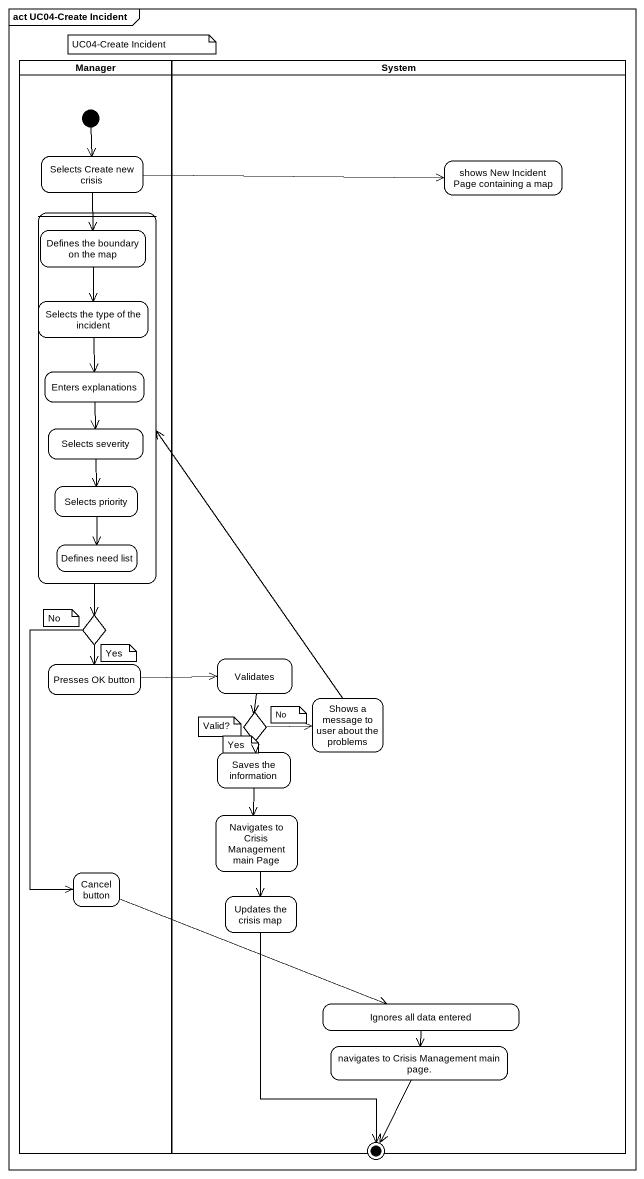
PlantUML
@startuml
mainframe act UC04-Create Incident
hide empty description
state Manager <<partition>> {
  state "Selects Create new crisis" as Selects_Create_new_crisis
  state " " as state1 {
    state "Defines the boundary on the map" as Defines_the_boundary_on_the
    state "Selects the type of the incident" as Selects_the_type_of_the
    state "Enters explanations" as Enters_explanations
    state "Selects severity" as Selects_severity
    state "Selects priority" as Selects_priority
    state "Defines need list" as Defines_need_list
  }
  state choice1 <<choice>>
  state "Presses OK button" as Presses_OK_button
  state "Cancel button" as Cancel_button
  [*] --> Selects_Create_new_crisis
}
state System <<partition>> {
  state "shows New Incident Page containing a map" as shows_New_Incident_Page
  state Validates
  state "Shows a message to user about the problems" as Shows_a_message_to_user
  state choice2 <<choice>>
  state "Saves the information" as Saves_the_information
  state "Navigates to Crisis Management main Page" as Navigates_to_Crisis
  state "Updates the crisis map" as Updates_the_crisis_map
  state "Ignores all data entered" as Ignores_all_data_entered
  state "navigates to Crisis Management main page." as navigates_to_Crisis
}
state final1 <<end>>
Selects_Create_new_crisis -right-> shows_New_Incident_Page
Selects_Create_new_crisis --> Defines_the_boundary_on_the
state1 --> choice1
Defines_the_boundary_on_the --> Selects_the_type_of_the
Selects_the_type_of_the --> Enters_explanations
Enters_explanations --> Selects_severity
Selects_severity --> Selects_priority
Selects_priority --> Defines_need_list
choice1 --> Presses_OK_button
choice1 --> Cancel_button
Presses_OK_button -right-> Validates
Validates --> choice2
Shows_a_message_to_user -up-> state1
choice2 -right-> Shows_a_message_to_user
choice2 --> Saves_the_information
Saves_the_information --> Navigates_to_Crisis
Navigates_to_Crisis --> Updates_the_crisis_map
Cancel_button -right-> Ignores_all_data_entered
Updates_the_crisis_map --> final1
Ignores_all_data_entered --> navigates_to_Crisis
navigates_to_Crisis --> final1
note as N1
  UC04-Create Incident
end note
note as N2
  No
end note
note as N3
  Yes
end note
note as N4
  Valid?
end note
note as N5
  Yes
end note
note as N6
  No
end note
@enduml
